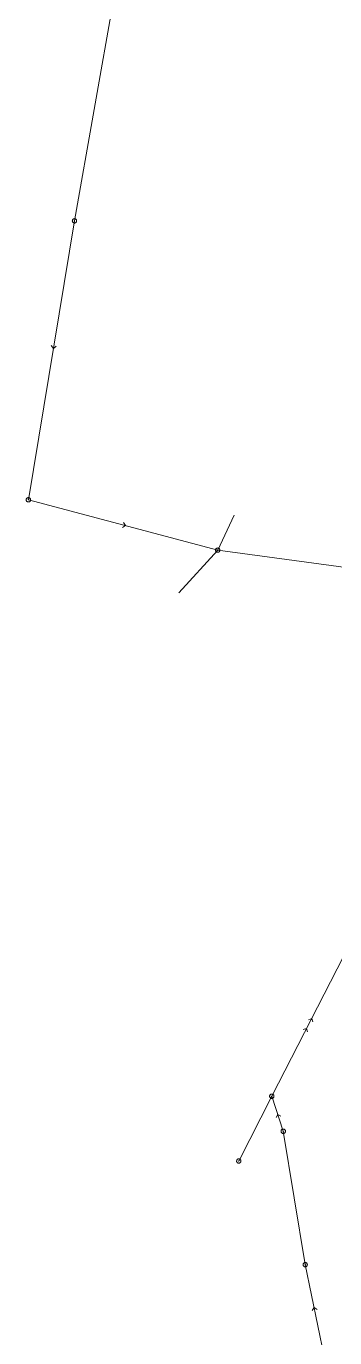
# Model space of a CAD drawing. Header units: metres. Extents: x 25504150 to 25508618, y 6694193 to 6702753.
# Drawn here: x 25506055.6 to 25506121.7, y 6699602.4 to 6699883 of the extents above; entities that cross this region are included whole.
import ezdxf

# ---------------------------------------------------------------- set-up
doc = ezdxf.new("R2010")
doc.units = ezdxf.units.M
for name, pattern in [('Sewer_node', [0]), ('Viemariputket', [0]), ('Viemarivarusteet', [0])]:
    doc.linetypes.add(name, pattern=pattern)
for name, color, linetype, lineweight in [('Sewer_node', 7, 'Sewer_node', 0), ('Viemariputket', 7, 'Viemariputket', 0), ('Viemarivarusteet', 7, 'Viemarivarusteet', 0)]:
    doc.layers.add(name, color=color, linetype=linetype, lineweight=lineweight)

msp = doc.modelspace()

# ---------------------------------------------------------------- linework, layer by layer
at = {"layer": 'Sewer_node', "color": 46, "linetype": 'Continuous', "true_color": 0x7f5f00, "flags": 128}
for points, elevation in [([(25506066.42, 6699841.37), (25506066.41, 6699841.44), (25506066.4, 6699841.51), (25506066.37, 6699841.58), (25506066.33, 6699841.64), (25506066.29, 6699841.7), (25506066.23, 6699841.74), (25506066.17, 6699841.78), (25506066.1, 6699841.81), (25506066.03, 6699841.82), (25506065.96, 6699841.83), (25506065.89, 6699841.82), (25506065.82, 6699841.81), (25506065.75, 6699841.78), (25506065.69, 6699841.74), (25506065.63, 6699841.7), (25506065.59, 6699841.64), (25506065.55, 6699841.58), (25506065.52, 6699841.51), (25506065.51, 6699841.44), (25506065.5, 6699841.37), (25506065.51, 6699841.3), (25506065.52, 6699841.23), (25506065.55, 6699841.16), (25506065.59, 6699841.1), (25506065.63, 6699841.04), (25506065.69, 6699841), (25506065.75, 6699840.96), (25506065.82, 6699840.93), (25506065.89, 6699840.92), (25506065.96, 6699840.91), (25506066.03, 6699840.92), (25506066.1, 6699840.93), (25506066.17, 6699840.96), (25506066.23, 6699841), (25506066.29, 6699841.04), (25506066.33, 6699841.1), (25506066.37, 6699841.16), (25506066.4, 6699841.23), (25506066.41, 6699841.3)], 39.49), ([(25506056.58, 6699781.7), (25506056.57, 6699781.77), (25506056.56, 6699781.85), (25506056.53, 6699781.91), (25506056.49, 6699781.98), (25506056.44, 6699782.03), (25506056.39, 6699782.08), (25506056.32, 6699782.12), (25506056.26, 6699782.15), (25506056.18, 6699782.16), (25506056.11, 6699782.17), (25506056.04, 6699782.16), (25506055.96, 6699782.15), (25506055.9, 6699782.12), (25506055.83, 6699782.08), (25506055.78, 6699782.03), (25506055.73, 6699781.98), (25506055.69, 6699781.91), (25506055.66, 6699781.85), (25506055.65, 6699781.77), (25506055.64, 6699781.7), (25506055.65, 6699781.63), (25506055.66, 6699781.55), (25506055.69, 6699781.49), (25506055.73, 6699781.42), (25506055.78, 6699781.37), (25506055.83, 6699781.32), (25506055.9, 6699781.28), (25506055.96, 6699781.25), (25506056.04, 6699781.24), (25506056.11, 6699781.23), (25506056.18, 6699781.24), (25506056.26, 6699781.25), (25506056.32, 6699781.28), (25506056.39, 6699781.32), (25506056.44, 6699781.37), (25506056.49, 6699781.42), (25506056.53, 6699781.49), (25506056.56, 6699781.55), (25506056.57, 6699781.63)], 39.63), ([(25506097.08, 6699770.93), (25506097.07, 6699771), (25506097.06, 6699771.07), (25506097.03, 6699771.14), (25506096.99, 6699771.2), (25506096.95, 6699771.26), (25506096.89, 6699771.3), (25506096.83, 6699771.34), (25506096.76, 6699771.37), (25506096.69, 6699771.38), (25506096.62, 6699771.39), (25506096.55, 6699771.38), (25506096.48, 6699771.37), (25506096.41, 6699771.34), (25506096.35, 6699771.3), (25506096.29, 6699771.26), (25506096.25, 6699771.2), (25506096.21, 6699771.14), (25506096.18, 6699771.07), (25506096.17, 6699771), (25506096.16, 6699770.93), (25506096.17, 6699770.86), (25506096.18, 6699770.79), (25506096.21, 6699770.72), (25506096.25, 6699770.66), (25506096.29, 6699770.6), (25506096.35, 6699770.56), (25506096.41, 6699770.52), (25506096.48, 6699770.49), (25506096.55, 6699770.48), (25506096.62, 6699770.47), (25506096.69, 6699770.48), (25506096.76, 6699770.49), (25506096.83, 6699770.52), (25506096.89, 6699770.56), (25506096.95, 6699770.6), (25506096.99, 6699770.66), (25506097.03, 6699770.72), (25506097.06, 6699770.79), (25506097.07, 6699770.86)], 39.64), ([(25506108.65, 6699654.11), (25506108.64, 6699654.18), (25506108.63, 6699654.25), (25506108.6, 6699654.32), (25506108.56, 6699654.38), (25506108.52, 6699654.44), (25506108.46, 6699654.48), (25506108.4, 6699654.52), (25506108.33, 6699654.55), (25506108.26, 6699654.56), (25506108.19, 6699654.57), (25506108.12, 6699654.56), (25506108.05, 6699654.55), (25506107.98, 6699654.52), (25506107.92, 6699654.48), (25506107.86, 6699654.44), (25506107.82, 6699654.38), (25506107.78, 6699654.32), (25506107.75, 6699654.25), (25506107.74, 6699654.18), (25506107.73, 6699654.11), (25506107.74, 6699654.04), (25506107.75, 6699653.97), (25506107.78, 6699653.9), (25506107.82, 6699653.84), (25506107.86, 6699653.78), (25506107.92, 6699653.74), (25506107.98, 6699653.7), (25506108.05, 6699653.67), (25506108.12, 6699653.66), (25506108.19, 6699653.65), (25506108.26, 6699653.66), (25506108.33, 6699653.67), (25506108.4, 6699653.7), (25506108.46, 6699653.74), (25506108.52, 6699653.78), (25506108.56, 6699653.84), (25506108.6, 6699653.9), (25506108.63, 6699653.97), (25506108.64, 6699654.04)], 40.03), ([(25506111.12, 6699646.62), (25506111.11, 6699646.69), (25506111.1, 6699646.77), (25506111.07, 6699646.83), (25506111.03, 6699646.9), (25506110.98, 6699646.95), (25506110.93, 6699647), (25506110.86, 6699647.04), (25506110.8, 6699647.07), (25506110.72, 6699647.08), (25506110.65, 6699647.09), (25506110.58, 6699647.08), (25506110.5, 6699647.07), (25506110.44, 6699647.04), (25506110.37, 6699647), (25506110.32, 6699646.95), (25506110.27, 6699646.9), (25506110.23, 6699646.83), (25506110.2, 6699646.77), (25506110.19, 6699646.69), (25506110.18, 6699646.62), (25506110.19, 6699646.55), (25506110.2, 6699646.47), (25506110.23, 6699646.41), (25506110.27, 6699646.34), (25506110.32, 6699646.29), (25506110.37, 6699646.24), (25506110.44, 6699646.2), (25506110.5, 6699646.17), (25506110.58, 6699646.16), (25506110.65, 6699646.15), (25506110.72, 6699646.16), (25506110.8, 6699646.17), (25506110.86, 6699646.2), (25506110.93, 6699646.24), (25506110.98, 6699646.29), (25506111.03, 6699646.34), (25506111.07, 6699646.41), (25506111.1, 6699646.47), (25506111.11, 6699646.55)], 40.13), ([(25506115.81, 6699618.08), (25506115.8, 6699618.15), (25506115.79, 6699618.22), (25506115.76, 6699618.29), (25506115.72, 6699618.35), (25506115.68, 6699618.41), (25506115.62, 6699618.45), (25506115.56, 6699618.49), (25506115.49, 6699618.52), (25506115.42, 6699618.53), (25506115.35, 6699618.54), (25506115.28, 6699618.53), (25506115.21, 6699618.52), (25506115.14, 6699618.49), (25506115.08, 6699618.45), (25506115.02, 6699618.41), (25506114.98, 6699618.35), (25506114.94, 6699618.29), (25506114.91, 6699618.22), (25506114.9, 6699618.15), (25506114.89, 6699618.08), (25506114.9, 6699618.01), (25506114.91, 6699617.94), (25506114.94, 6699617.87), (25506114.98, 6699617.81), (25506115.02, 6699617.75), (25506115.08, 6699617.71), (25506115.14, 6699617.67), (25506115.21, 6699617.64), (25506115.28, 6699617.63), (25506115.35, 6699617.62), (25506115.42, 6699617.63), (25506115.49, 6699617.64), (25506115.56, 6699617.67), (25506115.62, 6699617.71), (25506115.68, 6699617.75), (25506115.72, 6699617.81), (25506115.76, 6699617.87), (25506115.79, 6699617.94), (25506115.8, 6699618.01)], 40.4)]:
    msp.add_lwpolyline(points, close=True, dxfattribs=dict(at, elevation=elevation))
for points in [[(25506061.01, 6699814.7), (25506061.46, 6699814.1), (25506062.06, 6699814.54)], [(25506076.24, 6699775.79), (25506076.88, 6699776.18), (25506076.49, 6699776.82)], [(25506116.98, 6699670.01), (25506116.73, 6699670.72), (25506116.03, 6699670.48)], [(25506115.86, 6699667.89), (25506115.62, 6699668.6), (25506114.91, 6699668.37)], [(25506110.15, 6699649.88), (25506109.48, 6699650.2), (25506109.15, 6699649.54)], [(25506117.87, 6699608.48), (25506117.24, 6699608.88), (25506116.84, 6699608.26)]]:
    msp.add_lwpolyline(points, dxfattribs=at)
at = {"layer": 'Sewer_node', "color": 252, "linetype": 'Continuous', "lineweight": 9, "true_color": 0x848484, "elevation": 40.41, "flags": 128}
msp.add_lwpolyline([(25506101.6, 6699640.25), (25506101.59, 6699640.32), (25506101.58, 6699640.4), (25506101.55, 6699640.46), (25506101.51, 6699640.53), (25506101.46, 6699640.58), (25506101.41, 6699640.63), (25506101.34, 6699640.67), (25506101.28, 6699640.7), (25506101.2, 6699640.71), (25506101.13, 6699640.72), (25506101.06, 6699640.71), (25506100.98, 6699640.7), (25506100.92, 6699640.67), (25506100.85, 6699640.63), (25506100.8, 6699640.58), (25506100.75, 6699640.53), (25506100.71, 6699640.46), (25506100.68, 6699640.4), (25506100.67, 6699640.32), (25506100.66, 6699640.25), (25506100.67, 6699640.18), (25506100.68, 6699640.1), (25506100.71, 6699640.04), (25506100.75, 6699639.97), (25506100.8, 6699639.92), (25506100.85, 6699639.87), (25506100.92, 6699639.83), (25506100.98, 6699639.8), (25506101.06, 6699639.79), (25506101.13, 6699639.78), (25506101.2, 6699639.79), (25506101.28, 6699639.8), (25506101.34, 6699639.83), (25506101.41, 6699639.87), (25506101.46, 6699639.92), (25506101.51, 6699639.97), (25506101.55, 6699640.04), (25506101.58, 6699640.1), (25506101.59, 6699640.18)], close=True, dxfattribs=at)
at = {"layer": 'Viemariputket', "color": 1, "linetype": 'Continuous', "lineweight": 15}
for p, q in [((25506065.96, 6699841.37), (25506076.17, 6699898.92)), ((25506056.11, 6699781.7), (25506065.96, 6699841.37)), ((25506096.62, 6699770.93, 36.89), (25506056.11, 6699781.7)), ((25506096.62, 6699770.93, 37.37), (25506100.12, 6699778.4, 37.56)), ((25506096.62, 6699770.93, 37.36), (25506088.28, 6699761.77)), ((25506162.4, 6699762.08), (25506096.62, 6699770.93, 36.86)), ((25506128.4, 6699693.53), (25506108.19, 6699654.11)), ((25506110.65, 6699646.62), (25506108.19, 6699654.11)), ((25506115.35, 6699618.08), (25506110.65, 6699646.62)), ((25506119.38, 6699598.44), (25506115.35, 6699618.08))]:
    msp.add_line(p, q, dxfattribs=at)
at = {"layer": 'Viemariputket', "color": 251, "linetype": 'Continuous', "lineweight": 5, "true_color": 0x595959}
msp.add_line((25506108.19, 6699654.11, 37.04), (25506101.13, 6699640.25, 36.99), dxfattribs=at)
at = {"layer": 'Viemarivarusteet', "color": 1}
for p in [(25506065.96, 6699841.37, 39.49), (25506056.11, 6699781.7, 39.63), (25506096.62, 6699770.93, 39.64), (25506108.19, 6699654.11, 40.03), (25506110.65, 6699646.62, 40.13), (25506115.35, 6699618.08, 40.4)]:
    msp.add_point(p, dxfattribs=at)
at = {"layer": 'Viemarivarusteet', "color": 30, "true_color": 0xff7f00}
msp.add_point((25506101.13, 6699640.25, 40.41), dxfattribs=at)

doc.saveas('drawing.dxf')
